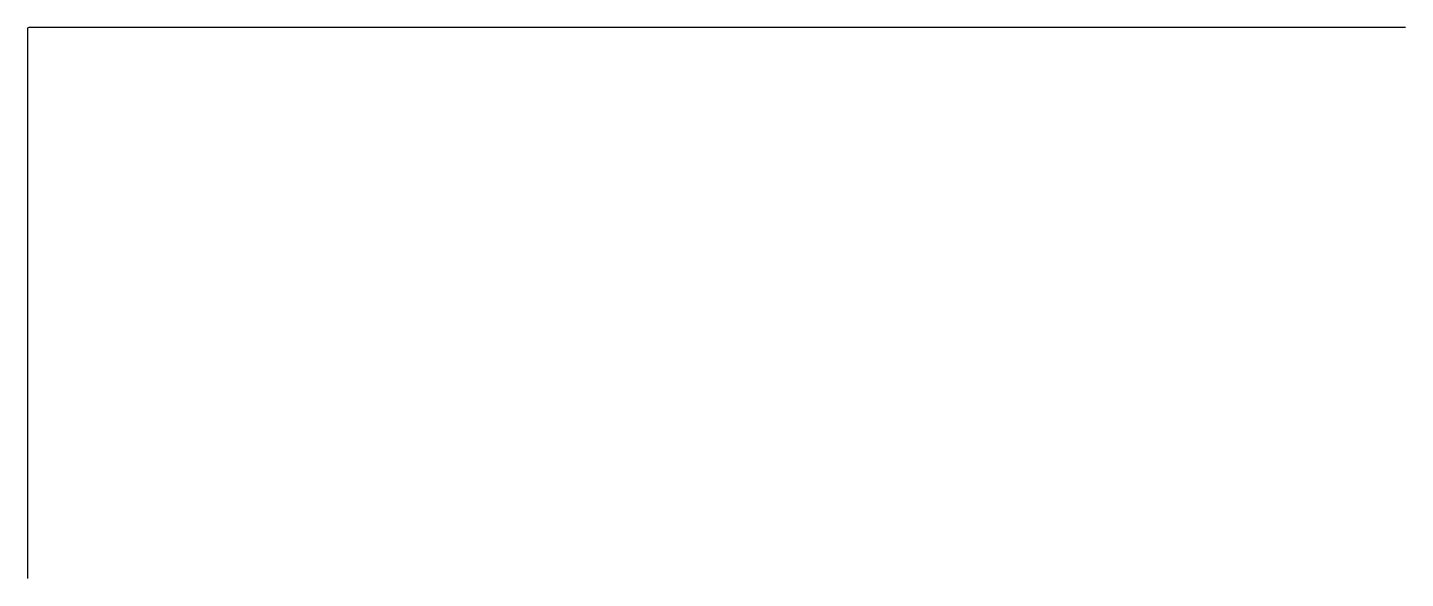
# Model space of a CAD drawing. Units: millimetres at full size, sheet at 1:100. Extents: x -15551 to 15061, y -15735 to -3490.
import ezdxf

# ---------------------------------------------------------------- set-up
doc = ezdxf.new("R2010")
doc.units = ezdxf.units.MM
doc.header["$LTSCALE"] = 100
doc.layers.add('0-0', color=7, linetype='Continuous')

msp = doc.modelspace()

# ---------------------------------------------------------------- linework, layer by layer
at = {"layer": '0-0'}
for p, q in [((-15551, -3519.8), (-15551, -15734.7)), ((15061.2, -3489.8), (-15521, -3489.8))]:
    msp.add_line(p, q, dxfattribs=at)
msp.add_arc((-15521, -3519.8), 30, 90, 180, dxfattribs=at)

doc.saveas('drawing.dxf')
